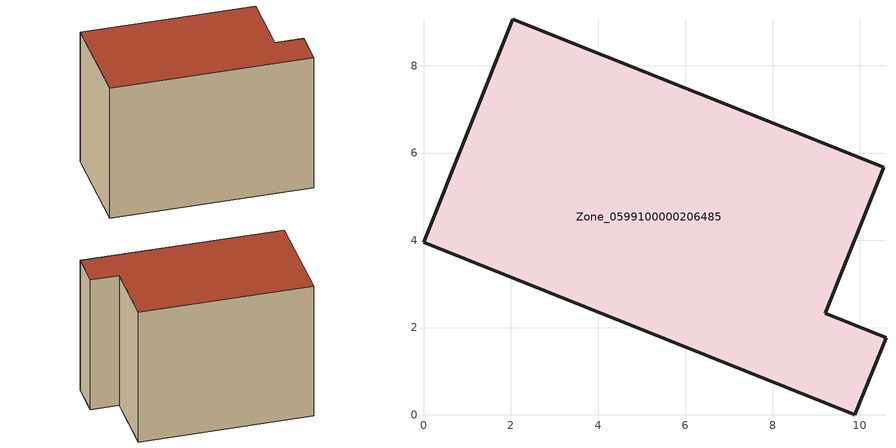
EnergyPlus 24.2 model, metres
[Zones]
Zone_0599100000206485
 floor ground (C_G): 0,3.96 2.05,9.07 10.55,5.67 9.21,2.33 10.6,1.77 9.89,0 z0.38
 wall outside (C_F): 2.05,9.07 0,3.96 9.89,0 10.6,1.77 9.21,2.33 10.55,5.67 2.05,9.07 z0.38:8.08
 roof outside (C_R): 0,3.96 9.89,0 10.6,1.77 9.21,2.33 10.55,5.67 2.05,9.07 z8.08
[BUILDING]
Pand.0599100000206485: North Axis=0; Terrain=City; Loads Convergence Tolerance Value=0.04; Temperature Convergence Tolerance Value=0.4; Solar Distribution=FullExterior; Maximum Number of Warmup Days=25; Minimum Number of Warmup Days=1
[Site:Location]
Rotterdam.The.Hague.AP_ZH_NLD Design_Conditions: Latitude=51.96; Longitude=4.45; Time Zone=1; Elevation=-4.5
[SITE:GROUNDTEMPERATURE:BUILDINGSURFACE]
18, 18, 18, 18, 18, 18, 18, 18, 18, 18, 18, 18
[MATERIAL] Thermal Absorptance=0.9; Solar Absorptance=0.7; Visible Absorptance=0.7
Name | Roughness | Thickness | Conductivity | Density | Specific Heat
G.TI.1975-1991 | MediumSmooth | 0.15 | 0.288461 | 540 | 1210
F.TI.1975-1991 | Rough | 0.3 | 0.230769 | 1920 | 840
R.TI.1975-1991 | MediumRough | 0.2 | 0.153846 | 1500 | 1000
[CONSTRUCTION]
C_G: G.TI.1975-1991
C_F: F.TI.1975-1991
C_R: R.TI.1975-1991
[ZONE]
Zone_0599100000206485: Type=1; Multiplier=1; Ceiling Height=Autocalculate; Volume=Autocalculate; Floor Area=autocalculate; Part of Total Floor Area=Yes
[ZONEINFILTRATION:DESIGNFLOWRATE]
Infil_Zone_0599100000206485: Zone or ZoneList or Space or SpaceList=Zone_0599100000206485; Schedule=AlwaysOn; Design Flow Rate Calculation Method=Flow/Area; Flow Rate per Floor Area=0.003; Constant Term Coefficient=1; Temperature Term Coefficient=0; Velocity Term Coefficient=0; Velocity Squared Term Coefficient=0
[HVACTEMPLATE:ZONE:IDEALLOADSAIRSYSTEM]
Zone_0599100000206485: Maximum Heating Supply Air Temperature=50; Minimum Cooling Supply Air Temperature=13; Maximum Heating Supply Air Humidity Ratio=0.0156; Minimum Cooling Supply Air Humidity Ratio=0.0077; Heating Limit=NoLimit; Cooling Limit=NoLimit; Dehumidification Control Type=ConstantSensibleHeatRatio; Cooling Sensible Heat Ratio=0.7; Dehumidification Setpoint=60; Humidification Control Type=None; Humidification Setpoint=30; Outdoor Air Method=None; Outdoor Air Flow Rate per Person=0.00944; Outdoor Air Flow Rate per Zone Floor Area=0; Outdoor Air Flow Rate per Zone=0; Demand Controlled Ventilation Type=None; Outdoor Air Economizer Type=NoEconomizer; Heat Recovery Type=None; Sensible Heat Recovery Effectiveness=0.7; Latent Heat Recovery Effectiveness=0.65
[ZONECONTROL:THERMOSTAT]
ThermostatControl_Zone_0599100000206485: Zone or ZoneList=Zone_0599100000206485; Control Type Schedule=DualSetpointControlType; Control 1=Thermostat_Zone_0599100000206485; Temperature Difference Between Cutout And Setpoint=0
[THERMOSTATSETPOINT:DUALSETPOINT]
Thermostat_Zone_0599100000206485: Heating Setpoint Temperature Schedule=HeatingSetpoint_Zone_0599100000206485; Cooling Setpoint Temperature Schedule=CoolingSetpoint_Zone_0599100000206485
[SCHEDULE:COMPACT]
HeatingSetpoint_Zone_0599100000206485: Through: 12/31, For: AllDays, Until: 24:00, 21
CoolingSetpoint_Zone_0599100000206485: Through: 12/31, For: AllDays, Until: 24:00, 24
DualSetpointControlType: Through: 12/31, For: AllDays, Until: 24:00, 4
AlwaysOn: Through: 12/31, For: AllDays, Until: 24:00, 1
